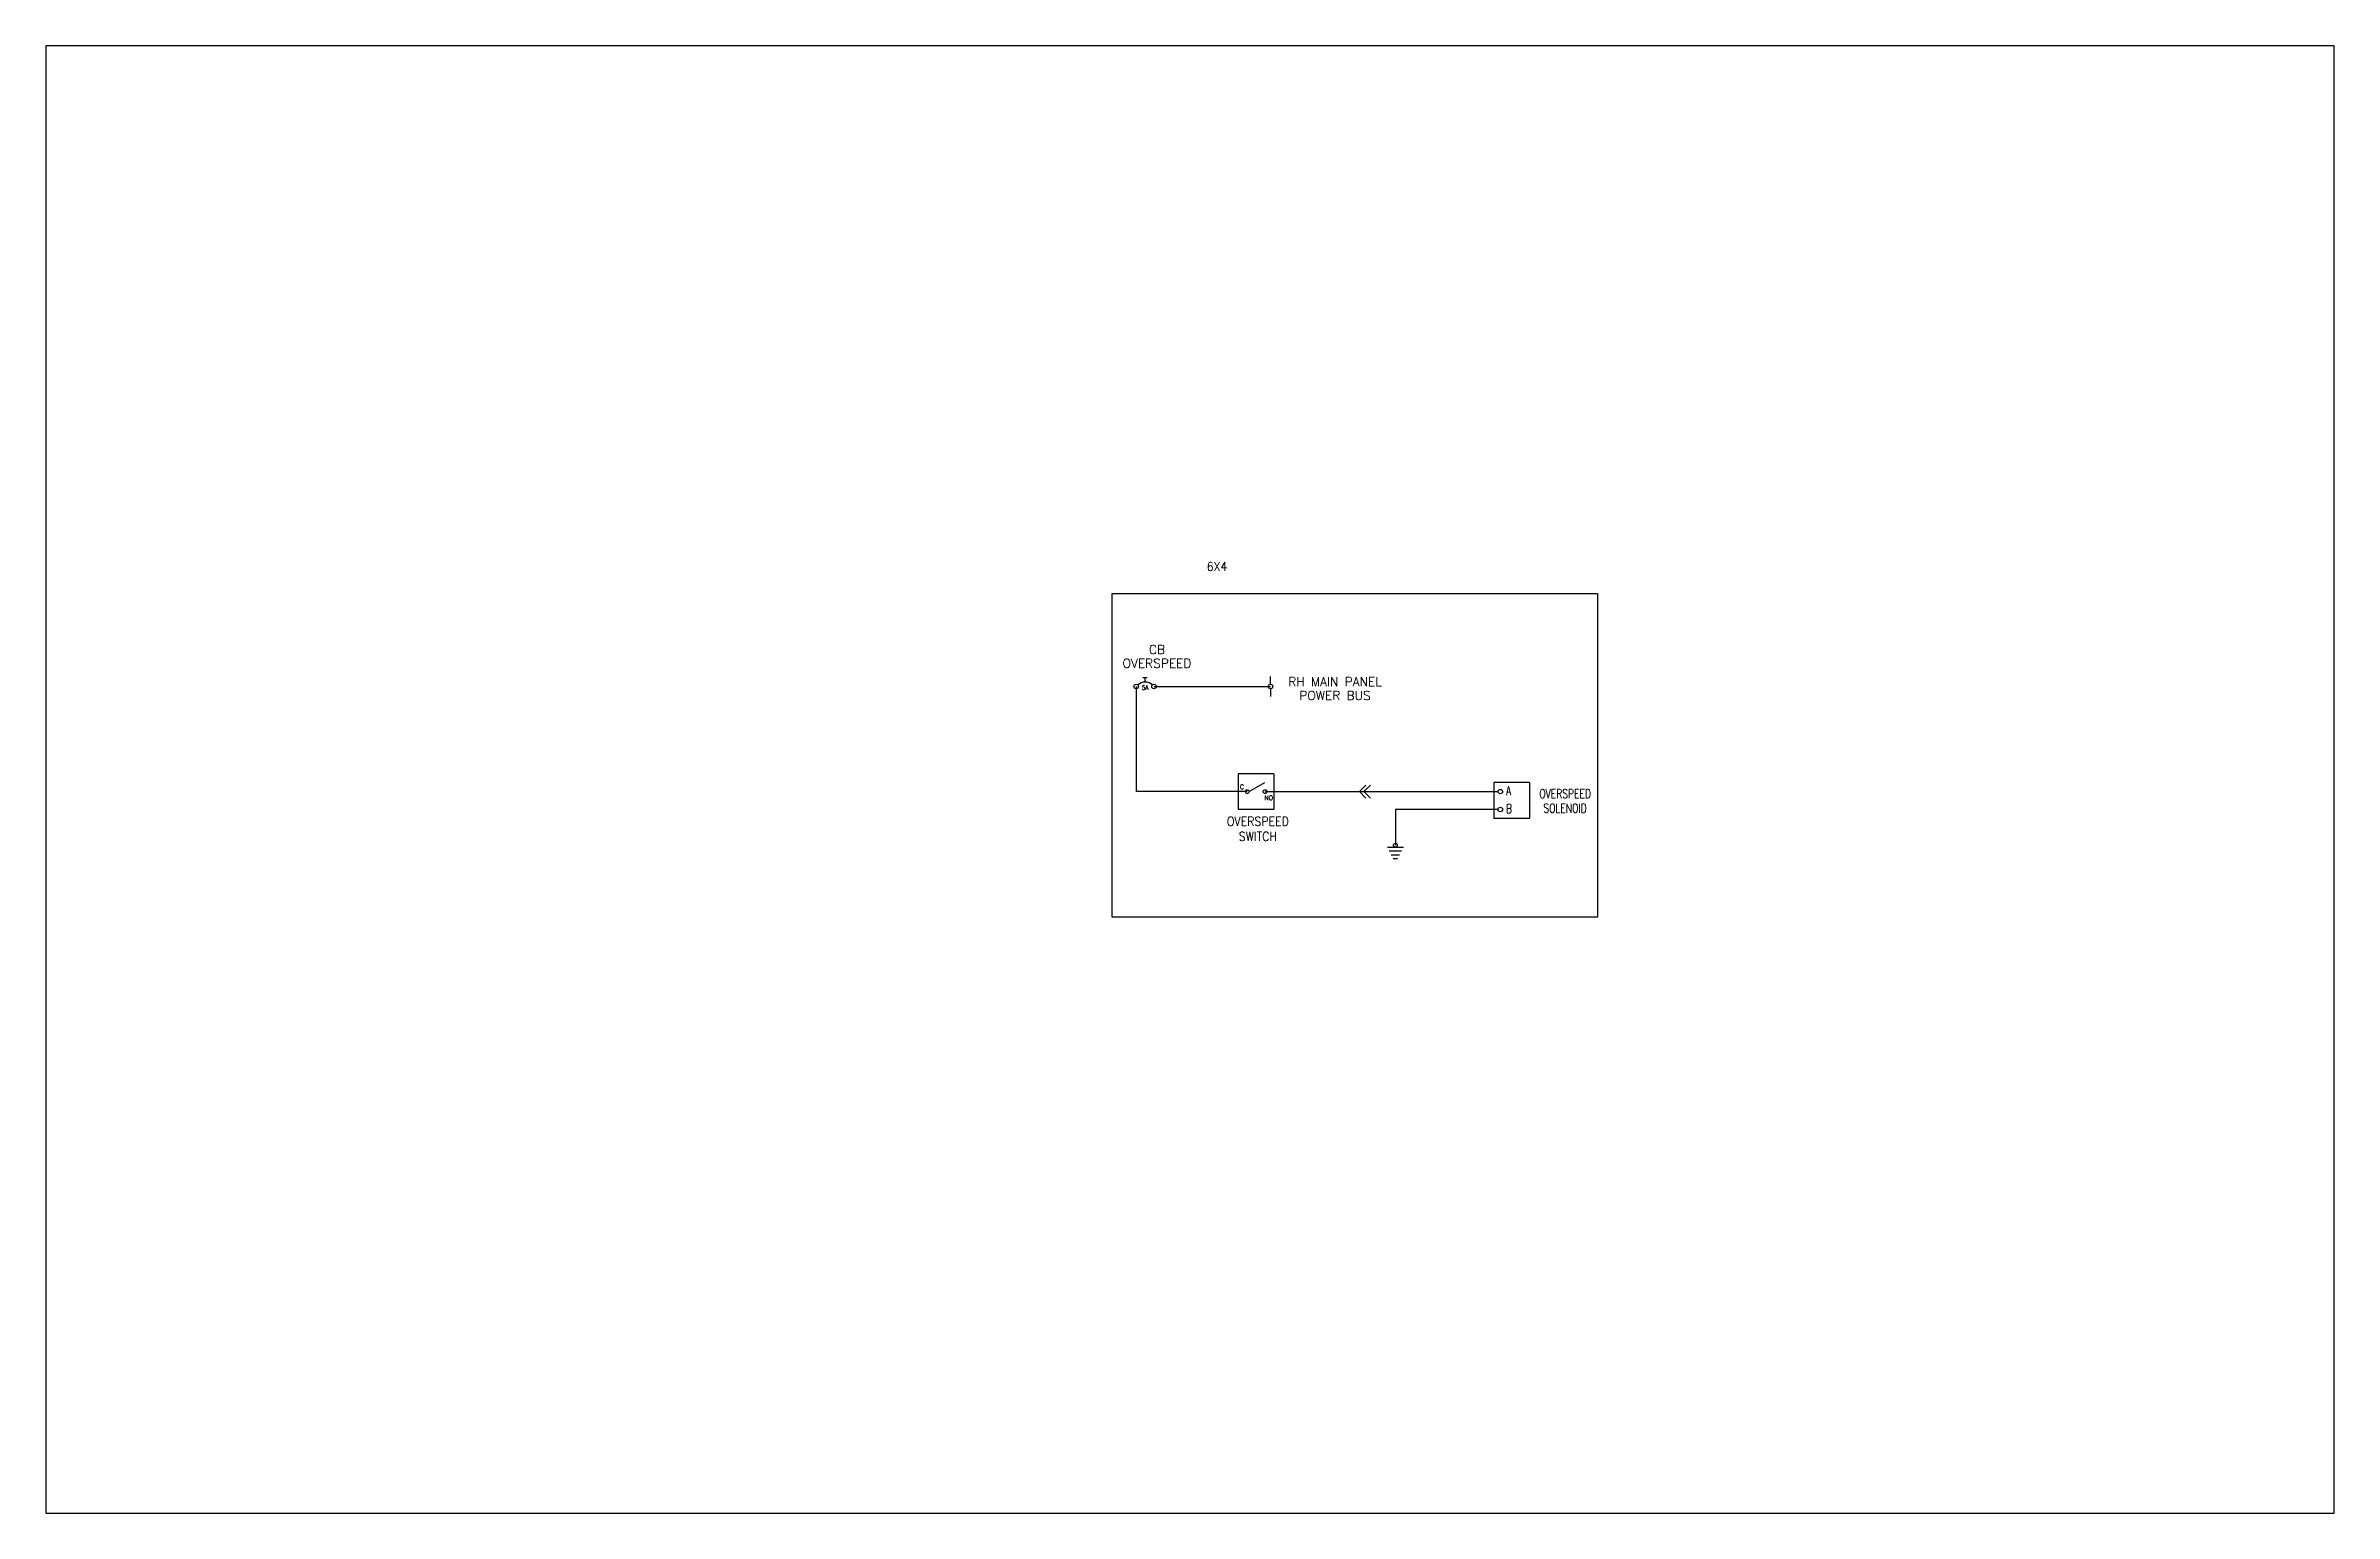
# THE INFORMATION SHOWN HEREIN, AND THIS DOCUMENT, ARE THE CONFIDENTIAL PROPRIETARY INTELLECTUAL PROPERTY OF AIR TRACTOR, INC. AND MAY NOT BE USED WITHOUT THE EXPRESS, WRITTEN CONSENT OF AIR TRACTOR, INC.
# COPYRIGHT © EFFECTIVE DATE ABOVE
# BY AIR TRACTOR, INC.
# Model space of a CAD drawing. Extents: x 0 to 32, y 0 to 20.5.
import ezdxf
from ezdxf.enums import TextEntityAlignment as Align

# ---------------------------------------------------------------- set-up
doc = ezdxf.new("R2010")
doc.units = 0
doc.header["$LTSCALE"] = 0.3
doc.header["$MEASUREMENT"] = 0
for name, color, linetype in [('1', 1, 'CONTINUOUS'), ('60331', 1, 'CONTINUOUS'), ('NOTES', 2, 'CONTINUOUS'), ('TB Border', 9, 'CONTINUOUS'), ('WIRES', 11, 'CONTINUOUS')]:
    doc.layers.add(name, color=color, linetype=linetype)
doc.styles.add('130', font='ROMANS', dxfattribs={"height": 0.125})

# ---------------------------------------------------------------- blocks, each defined once
blk = doc.blocks.new('A$C0E4E1FD3')
at = {"layer": '60331', "color": 6}
for p, q in [((-0.112, 0), (0.112, 0)), ((-0.085, -0.054), (0.085, -0.054)), ((-0.058, -0.107), (0.058, -0.107)), ((-0.031, -0.161), (0.031, -0.161))]:
    blk.add_line(p, q, dxfattribs=at)

msp = doc.modelspace()

# ---------------------------------------------------------------- linework, layer by layer
at = {"layer": '1', "color": 4}
for p, q in [((15.247, 11.56), (15.247, 10.091)), ((15.497, 11.56), (17.126, 11.56)), ((16.799, 10.091), (15.247, 10.091)), ((17.049, 10.091), (20.307, 10.091)), ((18.872, 9.841), (18.872, 9.341)), ((20.307, 9.841), (18.872, 9.841))]:
    msp.add_line(p, q, dxfattribs=at)
at = {"layer": '1', "color": 6}
for p, q in [((15.341, 11.685), (15.403, 11.685)), ((15.372, 11.622), (15.372, 11.685)), ((17.174, 10.341), (16.674, 10.341)), ((16.674, 10.341), (16.674, 9.841)), ((17.174, 10.341), (17.174, 9.841)), ((16.826, 10.091), (17.048, 10.216)), ((20.247, 10.216), (20.247, 9.716)), ((20.747, 10.216), (20.247, 10.216)), ((20.747, 10.216), (20.747, 9.716)), ((17.174, 9.841), (16.674, 9.841)), ((20.747, 9.716), (20.247, 9.716))]:
    msp.add_line(p, q, dxfattribs=at)
for centre, radius in [((15.247, 11.56), 0.0312), ((15.497, 11.56), 0.0312), ((17.126, 11.56), 0.0312), ((16.799, 10.091), 0.0266), ((17.049, 10.091), 0.0266), ((20.339, 10.091), 0.0312), ((20.339, 9.841), 0.0312), ((18.872, 9.341), 0.0266)]:
    msp.add_circle(centre, radius, dxfattribs=at)
msp.add_arc((15.372, 11.466), 0.156, 48.339, 131.661, dxfattribs=at)
at = {"layer": 'NOTES'}
for p, q in [((14.913, 12.859), (21.697, 12.859)), ((14.913, 8.337), (14.913, 12.859)), ((21.697, 12.859), (21.697, 8.337)), ((21.697, 8.337), (14.913, 8.337))]:
    msp.add_line(p, q, dxfattribs=at)
at = {"layer": 'NOTES', "color": 6}
for p, q in [((17.126, 11.591), (17.126, 11.701)), ((17.126, 11.529), (17.126, 11.419))]:
    msp.add_line(p, q, dxfattribs=at)
at = {"layer": 'TB Border', "color": 9}
msp.add_lwpolyline([(32, 0), (32, 20.52), (0, 20.52), (0, 0)], close=True, dxfattribs=at)
at = {"layer": 'WIRES', "color": 6}
for points in [[(18.459, 10), (18.369, 10.091), (18.459, 10.182)], [(18.522, 10), (18.431, 10.091), (18.522, 10.182)]]:
    msp.add_lwpolyline(points, dxfattribs=at)

# ---------------------------------------------------------------- block references
at = {"layer": '1', "color": 4}
msp.add_blockref('A$C0E4E1FD3', (18.872, 9.315), dxfattribs=at)

# ---------------------------------------------------------------- texts
at = {"layer": 'NOTES', "color": 6, "style": '130'}
for s, width, p in [('6X4', 0.9, (16.378, 13.176)), ('OVERSPEED', 0.75, (21.245, 10)), ('SOLENOID', 0.75, (21.245, 9.796)), ('OVERSPEED', 0.9, (16.949, 9.612)), ('SWITCH', 0.9, (16.949, 9.402))]:
    msp.add_text(s, height=0.125, dxfattribs=dict(at, width=width)).set_placement(p, align=Align.CENTER)
for s, p in [('OVERSPEED', (15.538, 11.822)), ('CB', (15.538, 12.015)), ('RH MAIN PANEL', (18.028, 11.565)), ('POWER BUS', (18.027, 11.372))]:
    msp.add_text(s, height=0.125, dxfattribs=at).set_placement(p, align=Align.CENTER)
at = {"layer": 'NOTES', "color": 6, "style": '130', "width": 0.8}
msp.add_text('5A', height=0.0625, rotation=360, dxfattribs=at).set_placement((15.372, 11.516), align=Align.CENTER)
at = {"layer": 'NOTES', "color": 6, "style": '130'}
for s, p in [('C', (16.698, 10.123)), ('NO', (17.038, 9.972))]:
    msp.add_text(s, height=0.065, dxfattribs=at).set_placement(p)
at = {"layer": 'NOTES', "color": 6, "style": '130', "width": 0.7}
for s, p in [('A', (20.421, 10.041)), ('B', (20.421, 9.791))]:
    msp.add_text(s, height=0.125, dxfattribs=at).set_placement(p)

doc.saveas('drawing.dxf')
